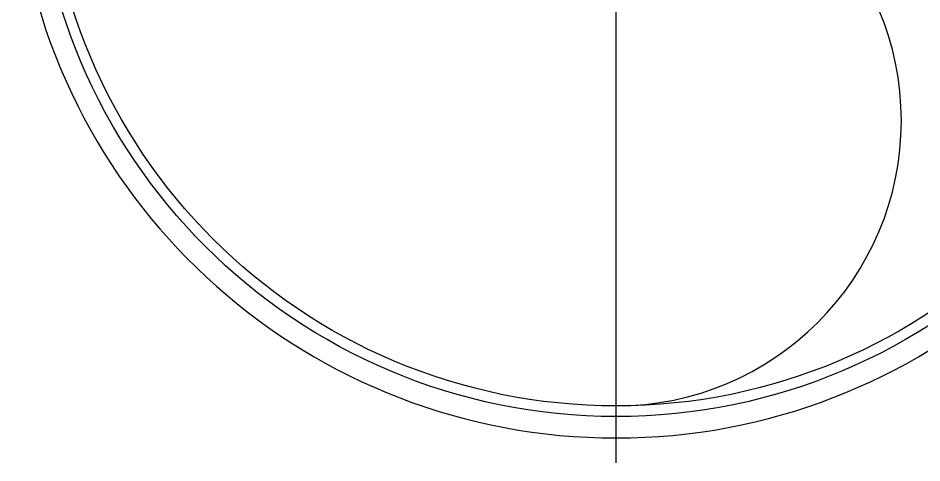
# Model space of a CAD drawing. Extents: x 27938 to 650306, y -92720 to 1524912.
# Drawn here: x 294280 to 296538, y 827806 to 828917 of the extents above; entities that cross this region are included whole.
import ezdxf

# ---------------------------------------------------------------- set-up
doc = ezdxf.new("R2010")
doc.units = 0
doc.header["$LTSCALE"] = 1000
doc.header["$MEASUREMENT"] = 0
doc.linetypes.add('CENTER', pattern=[50.8, 31.75, -6.35, 6.35, -6.35])

msp = doc.modelspace()

# ---------------------------------------------------------------- linework, layer by layer
at = {"color": 0, "linetype": 'CENTER'}
msp.add_line((295774.2, 827805.7), (295774.2, 830940.3), dxfattribs=at)
at = {"linetype": 'Continuous'}
for radius in [1451.6, 1424.9]:
    msp.add_circle((295774.2, 829373), radius, dxfattribs=at)
msp.add_arc((295774.2, 828660.6), 712.4, 270, 90)
msp.add_arc((295774.2, 829373), 1505, 186.8242, 353.1758, dxfattribs=at)

doc.saveas('drawing.dxf')
